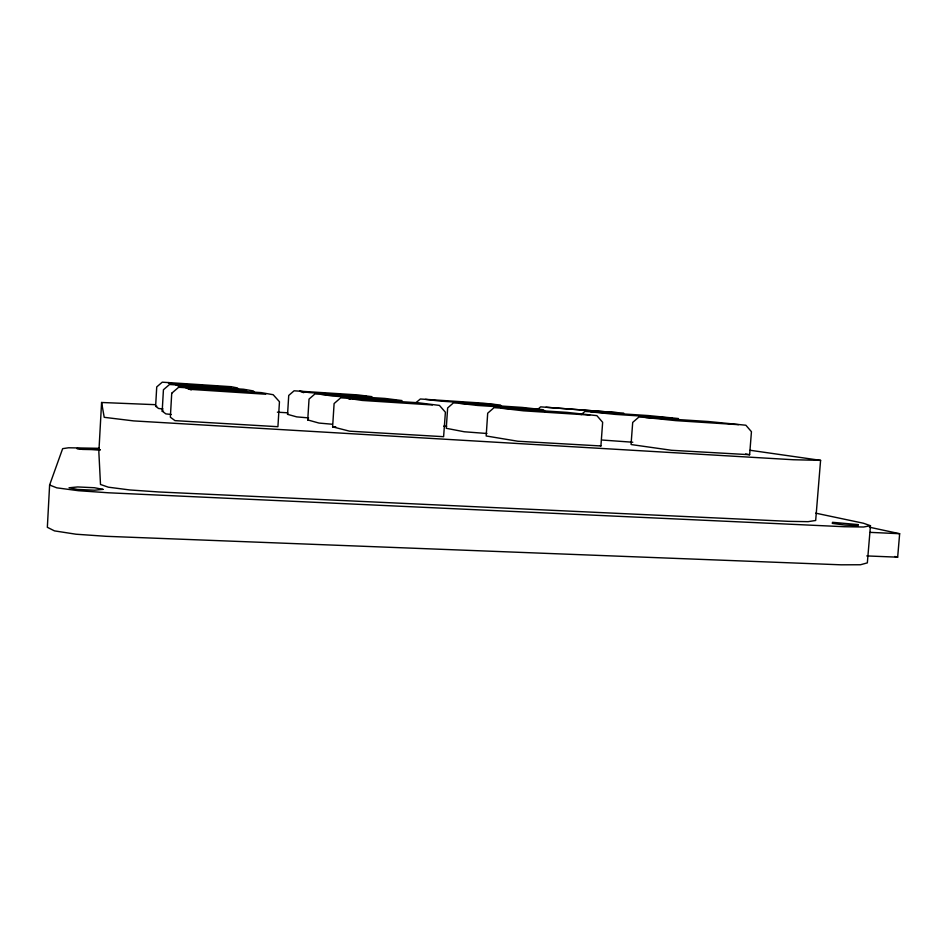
<?xml version="1.0" encoding="UTF-8"?>
<svg xmlns="http://www.w3.org/2000/svg" width="947" height="947" viewBox="0 0 947 947"><rect width="100%" height="100%" fill="white"/><g stroke="black" fill="none" stroke-linecap="round" stroke-linejoin="round"><path stroke-width="1.42" d="M99.352 448.322L68.551 447.777L62.644 448.665L49.611 485.018L47.35 527.301L54.453 530.876L75.985 534.215L106.005 536.298L841.09 564.814L860.456 564.755L867.345 562.873L870.459 525.703L863.451 523.241L815.722 513.156M155.071 404.665L101.589 402.487L98.855 452.121L100.5 484.473L108.325 487.184L129.763 489.954L158.859 491.967L788.46 521.335L808.063 521.667L815.675 520.471L820.587 460.36L750.071 450.263M163.085 408.997L158.611 408.488L155.628 406.275L156.729 386.932L162.245 382.186L230.938 386.672L237.354 387.891L239.035 389.773M171.289 414.502L165.867 413.875L162.197 411.152L163.429 389.75L169.525 384.494L243.545 389.241L253.275 390.922L255.145 393.005M308.592 417.911L296.719 416.881L287.557 414.336L288.728 395.444L294.091 390.803L357.812 394.911L371.934 396.663M332.279 424.244L318.961 423.06L307.739 419.935L309.042 399.078L314.96 393.94L384.908 398.427L402.025 400.569M332.622 426.848L334.102 403.552L340.695 397.823L418.219 402.759L439.432 405.411L445.398 412.229L443.61 436.697L349.538 431.169L332.622 426.848L335.712 426.706M486.912 433.501L464.302 431.773L446.262 428.304L447.647 407.944L453.447 402.889L522.14 407.411L543.341 409.731L545.318 411.791M600.907 445.966L602.647 422.303L596.882 415.638L567.004 412.371L494.05 407.66L487.693 413.2L486.178 435.975L517.855 441.243L600.907 445.966L600.351 445.694M749.633 454.714L751.444 431.702L745.869 425.227L708.131 421.498L638.917 417.023L632.703 422.409L631.057 444.38L631.708 444.628L671.577 450.287L749.633 454.714L745.585 454.015M866.789 555.925L897.661 557.179L899.65 533.706L869.429 527.207M415.993 402.664L420.338 398.995L483.006 403.138L500.43 405.044L502.395 407.257M537.588 409.506L540.63 406.855L623.718 413.129M581.174 414.668L584.903 411.436L647.961 415.532L678.478 418.55M307.739 419.935L308.402 419.805M870.459 525.703L863.605 527.005L844.239 526.721L108.42 492.783L78.364 490.7L56.761 487.835L49.611 485.018M614.13 413.401L618.012 412.703L545.969 407.246M287.557 414.336L288.231 414.241M162.197 411.152L163.476 411.045M155.628 406.275L156.8 406.204M820.587 460.36L793.432 459.745L133.657 420.906L104.217 417.319L101.589 402.487M870.234 532.368L899.65 533.706M632.797 442.237L602.446 440.059M277.388 412.182L287.71 412.809M443.741 426.126L446.688 426.304M231.352 387.501L171.62 383.618L168.104 382.576L171.963 384.091M366.217 396.296L309.219 392.579L299.69 391.17L303.691 392.674M494.961 404.689L440.533 401.137L425.523 399.385M246.622 390.495L180.332 386.198L176.012 384.92L180.77 386.79M395.716 400.155L332.799 396.083L321.128 394.343M537.34 409.341L477.56 405.458L459.248 403.327M672.05 418.077L615.171 414.384L590.869 411.874M265.716 394.224L191.258 389.43L185.813 387.82M432.388 404.961L362.192 400.439L347.549 398.273L349.952 399.161M589.744 415.094L523.431 410.82L500.62 408.157M738.518 424.67L675.803 420.634L645.688 417.532M894.785 556.481L897.661 557.179M187.151 388.341L191.164 389.927M858.112 524.591L858.1 525.68L845.091 525.076L832.283 523.383L832.531 522.318L858.112 524.591M171.727 393.23L170.353 417.201L174.982 420.634L277.921 426.706L279.46 401.729L273.174 394.71L261.135 392.603L179.764 387.347L178.557 387.347L171.727 393.23M102.951 489.362L94.511 490.215L77.394 489.421L69.036 487.776L77.713 486.947L94.499 487.741L102.951 489.362M100.252 449.754L82.614 449.411L76.814 448.511L100.252 449.754"/></g></svg>
